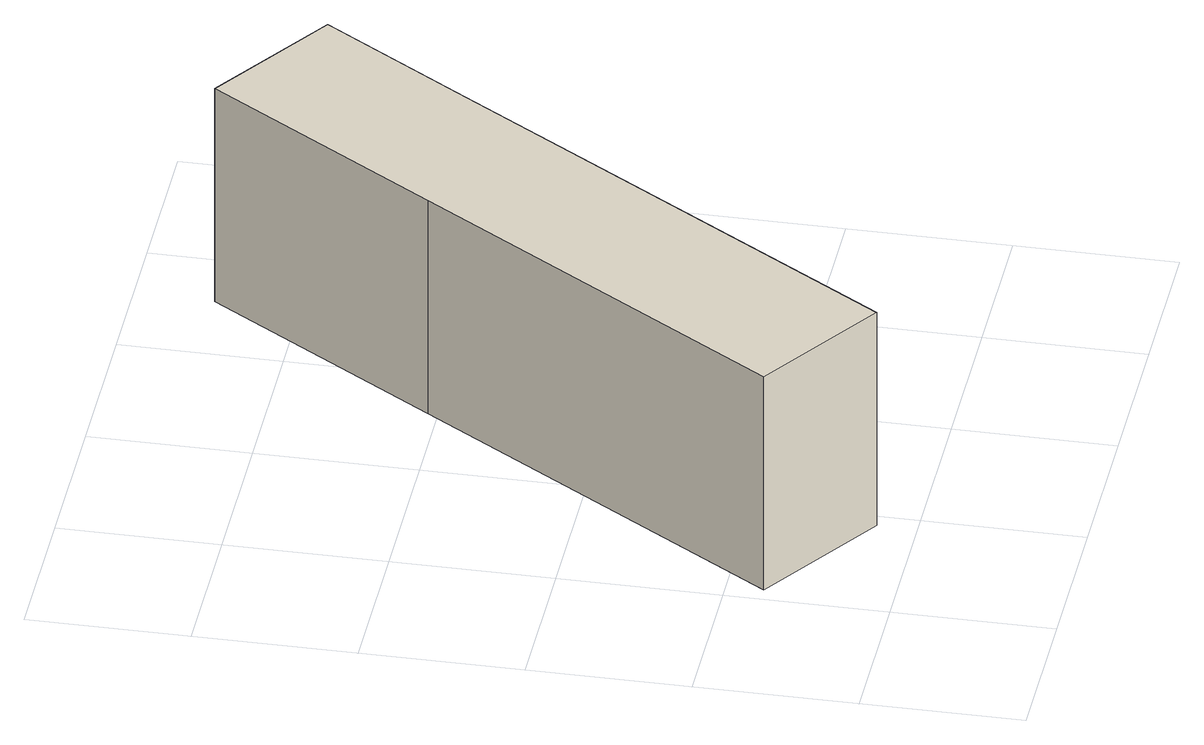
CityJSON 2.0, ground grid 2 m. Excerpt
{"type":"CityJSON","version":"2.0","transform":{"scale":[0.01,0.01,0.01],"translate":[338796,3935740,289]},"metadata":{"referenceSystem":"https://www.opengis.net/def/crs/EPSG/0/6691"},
"CityObjects":{
"building1":{"type":"Building","attributes":{"BuildingIDAttribute.prefecture":"14","BuildingIDAttribute.city":"14151","BuildingDetailAttribute.surveyYear":2015},"geometry":[{"type":"Solid","lod":"1","boundaries":[[[[0,1,2,3,4,5]],[[4,6,7,5]],[[3,8,6,4]],[[2,9,8,3]],[[1,10,9,2]],[[0,11,10,1]],[[5,7,11,0]],[[6,8,9,10,11,7]]]]}]}
},
"vertices":[
[181,49,85],[21,155,85],[322,613,85],[513,903,85],[673,797,85],[550,611,85],[673,797,385],[550,611,385],[513,903,385],[322,613,385],[21,155,385],[181,49,385]
]}
